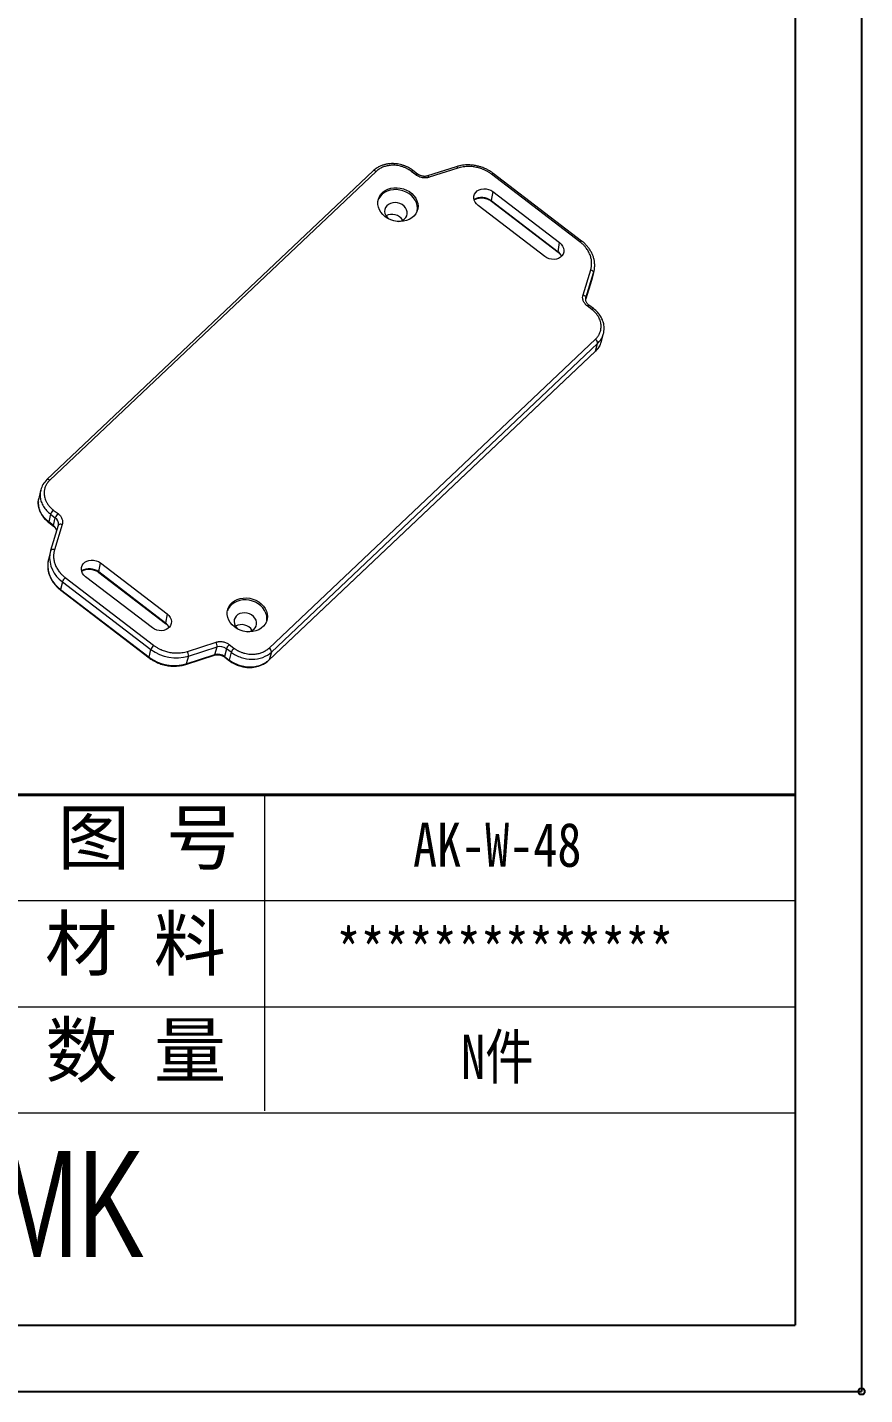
# Model space of a CAD drawing. Header units: inches. Extents: x -870 to -275, y 557 to 752.
# Drawn here: x -652.4 to -593.7, y 556.5 to 652.3 of the extents above; entities that cross this region are included whole.
import ezdxf

# ---------------------------------------------------------------- set-up
doc = ezdxf.new("R2010")
doc.units = ezdxf.units.IN
doc.header["$LTSCALE"] = 0.2
doc.layers.add('文字', color=81, linetype='Continuous')
doc.layers.add('粗实线', color=7, linetype='Continuous', lineweight=30)
doc.layers.add('细实线', color=3, linetype='Continuous', lineweight=9)
doc.styles.get("Standard").update_dxf_attribs({"font": 'txt', "bigfont": 'gbcbig.shx'})
doc.styles.add('宋体', font='', dxfattribs={"width": 0.8, "height": 3.5})
doc.styles.add('长仿宋', font='', dxfattribs={"width": 0.7, "height": 4})
doc.styles.get('宋体').set_extended_font_data('SimSun')
doc.styles.get('长仿宋').set_extended_font_data('SimSun')

msp = doc.modelspace()

# ---------------------------------------------------------------- linework, layer by layer
for p, q in [((-593.949, 751.81), (-593.949, 556.726)), ((-598.594, 747.165), (-598.594, 561.371)), ((-860.564, 561.371), (-598.594, 561.371)), ((-869.854, 556.726), (-593.949, 556.726))]:
    msp.add_line(p, q)
at = {"color": 7, "linetype": 'Continuous', "lineweight": 15}
for p, q in [((-628.149, 642.258), (-651.004, 620.624)), ((-627.942, 642.215), (-650.797, 620.58)), ((-625.148, 641.973), (-625.477, 642.225)), ((-625.032, 642.034), (-625.361, 642.286)), ((-622.33, 642.549), (-624.334, 641.906)), ((-622.218, 642.449), (-624.222, 641.806)), ((-613.661, 637.283), (-619.853, 642.021)), ((-613.545, 637.343), (-619.737, 642.082)), ((-619.765, 640.807), (-619.877, 640.171)), ((-619.877, 640.171), (-615.201, 636.592)), ((-619.87, 640.132), (-615.194, 636.553)), ((-619.765, 640.807), (-615.089, 637.228)), ((-616.122, 636.25), (-620.799, 639.829)), ((-627.051, 638.894), (-627.025, 638.875)), ((-615.201, 636.592), (-615.089, 637.228)), ((-613.45, 633.562), (-612.911, 635.326)), ((-612.866, 634.569), (-613.257, 633.29)), ((-613.246, 633.352), (-612.707, 635.117)), ((-612.707, 635.117), (-612.866, 634.569)), ((-612.866, 634.569), (-612.86, 634.591)), ((-612.86, 634.591), (-612.701, 635.138)), ((-612.707, 635.117), (-612.701, 635.138)), ((-612.827, 632.544), (-613.156, 632.796)), ((-612.71, 632.605), (-613.04, 632.857)), ((-635.433, 608.823), (-612.578, 630.458)), ((-612.189, 630.252), (-612.03, 630.799)), ((-635.453, 607.962), (-612.598, 629.596)), ((-635.434, 607.994), (-612.579, 629.629)), ((-635.278, 608.536), (-612.423, 630.171)), ((-612.579, 629.629), (-612.423, 630.171)), ((-651.572, 619.263), (-651.574, 619.241)), ((-651.567, 619.309), (-651.572, 619.263)), ((-651.442, 619.865), (-651.567, 619.309)), ((-651.425, 619.909), (-651.442, 619.865)), ((-651.422, 619.906), (-651.433, 619.863)), ((-650.741, 618.205), (-650.872, 617.663)), ((-650.741, 618.205), (-650.412, 617.953)), ((-650.548, 618.493), (-650.219, 618.241)), ((-650.543, 617.411), (-650.872, 617.663)), ((-650.867, 617.615), (-650.538, 617.363)), ((-650.2, 617.41), (-650.739, 615.646)), ((-650.543, 617.411), (-650.412, 617.953)), ((-649.925, 617.475), (-650.464, 615.711)), ((-650.193, 617.435), (-650.201, 617.404)), ((-650.772, 615.519), (-650.898, 614.963)), ((-650.74, 615.64), (-650.796, 615.393)), ((-650.739, 615.646), (-650.74, 615.64)), ((-647.364, 614.151), (-647.252, 614.787)), ((-647.252, 614.787), (-642.576, 611.209)), ((-649.906, 613.466), (-650.038, 612.925)), ((-649.906, 613.466), (-643.715, 608.728)), ((-649.714, 613.755), (-643.522, 609.016)), ((-643.609, 610.231), (-648.286, 613.809)), ((-642.688, 610.573), (-647.364, 614.151)), ((-647.357, 614.113), (-642.681, 610.534)), ((-650.038, 612.925), (-643.846, 608.186)), ((-650.033, 612.877), (-643.841, 608.138)), ((-642.576, 611.209), (-642.688, 610.573)), ((-637.596, 610.146), (-637.57, 610.127)), ((-643.846, 608.186), (-643.715, 608.728)), ((-641.157, 608.589), (-639.153, 609.232)), ((-641.086, 608.253), (-639.082, 608.896)), ((-639.232, 608.357), (-639.082, 608.896)), ((-638.42, 608.776), (-638.551, 608.234)), ((-638.09, 608.524), (-638.42, 608.776)), ((-638.227, 609.064), (-637.898, 608.812)), ((-638.09, 608.524), (-638.222, 607.982)), ((-635.278, 608.536), (-635.434, 607.994)), ((-641.266, 607.675), (-639.262, 608.318)), ((-641.236, 607.714), (-639.232, 608.357)), ((-641.086, 608.253), (-641.236, 607.714)), ((-638.551, 608.234), (-638.222, 607.982)), ((-638.546, 608.186), (-638.217, 607.934)), ((-635.453, 607.962), (-635.456, 607.959))]:
    msp.add_line(p, q, dxfattribs=at)
at = {"color": 8, "linetype": 'Continuous', "lineweight": 15}
for p, q in [((-612.196, 630.253), (-612.201, 630.235)), ((-651.417, 619.93), (-651.422, 619.906)), ((-651.568, 619.265), (-651.558, 619.307))]:
    msp.add_line(p, q, dxfattribs=at)
at = {"color": 8, "linetype": 'Continuous', "lineweight": 15, "flags": 128}
for points in [[(-627.942, 642.215), (-627.98, 642.241), (-628.019, 642.261), (-628.055, 642.273), (-628.089, 642.278), (-628.118, 642.275), (-628.142, 642.264), (-628.149, 642.258)], [(-625.477, 642.225), (-625.447, 642.252), (-625.419, 642.272), (-625.395, 642.285), (-625.376, 642.29), (-625.362, 642.287), (-625.36, 642.285)], [(-625.148, 641.973), (-625.118, 642), (-625.09, 642.02), (-625.066, 642.033), (-625.047, 642.038), (-625.033, 642.035), (-625.031, 642.034)], [(-622.218, 642.449), (-622.24, 642.485), (-622.262, 642.514), (-622.284, 642.535), (-622.305, 642.547), (-622.323, 642.55), (-622.33, 642.549)], [(-619.853, 642.021), (-619.823, 642.048), (-619.795, 642.068), (-619.771, 642.08), (-619.752, 642.085), (-619.738, 642.083), (-619.737, 642.082)], [(-624.222, 641.806), (-624.244, 641.842), (-624.266, 641.871), (-624.288, 641.892), (-624.309, 641.904), (-624.327, 641.907), (-624.334, 641.906)], [(-613.661, 637.283), (-613.631, 637.309), (-613.603, 637.329), (-613.579, 637.342), (-613.56, 637.347), (-613.546, 637.344), (-613.545, 637.344)], [(-613.156, 632.796), (-613.126, 632.823), (-613.098, 632.843), (-613.074, 632.856), (-613.055, 632.861), (-613.041, 632.858), (-613.04, 632.857)], [(-612.827, 632.544), (-612.796, 632.571), (-612.769, 632.591), (-612.745, 632.604), (-612.726, 632.609), (-612.712, 632.606), (-612.71, 632.605)], [(-650.797, 620.58), (-650.835, 620.606), (-650.874, 620.626), (-650.91, 620.638), (-650.944, 620.643), (-650.973, 620.64), (-650.997, 620.629), (-651.002, 620.625)], [(-649.925, 617.475), (-649.973, 617.486), (-650.021, 617.491), (-650.066, 617.49), (-650.107, 617.483), (-650.142, 617.471), (-650.17, 617.453), (-650.19, 617.43), (-650.2, 617.41)], [(-650.464, 615.711), (-650.512, 615.722), (-650.56, 615.727), (-650.605, 615.726), (-650.646, 615.719), (-650.681, 615.707), (-650.709, 615.689), (-650.729, 615.666), (-650.739, 615.646)], [(-635.434, 607.994), (-635.445, 607.971), (-635.453, 607.962)]]:
    msp.add_lwpolyline(points, dxfattribs=at)
at = {"color": 7, "linetype": 'Continuous', "lineweight": 15, "flags": 128}
for points in [[(-627.307, 639.048), (-627.471, 639.193), (-627.607, 639.356), (-627.712, 639.533), (-627.784, 639.72), (-627.821, 639.911), (-627.821, 640.101), (-627.784, 640.286), (-627.712, 640.461), (-627.607, 640.621), (-627.47, 640.762), (-627.307, 640.881), (-627.12, 640.974), (-626.915, 641.039), (-626.697, 641.074), (-626.471, 641.079), (-626.245, 641.053), (-626.022, 640.997), (-625.81, 640.913), (-625.613, 640.802), (-625.438, 640.667), (-625.287, 640.513), (-625.166, 640.342), (-625.077, 640.16), (-625.023, 639.971), (-625.004, 639.779), (-625.023, 639.591), (-625.077, 639.411), (-625.166, 639.243), (-625.287, 639.091), (-625.438, 638.961), (-625.614, 638.855), (-625.81, 638.775), (-626.023, 638.725), (-626.245, 638.705), (-626.472, 638.715), (-626.697, 638.756), (-626.915, 638.827), (-627.12, 638.925), (-627.307, 639.048)], [(-620.799, 639.829), (-620.919, 639.94), (-621.011, 640.068), (-621.072, 640.207), (-621.098, 640.35), (-621.088, 640.492), (-621.043, 640.627), (-620.965, 640.748), (-620.857, 640.85), (-620.724, 640.929), (-620.571, 640.981), (-620.406, 641.004), (-620.236, 640.998), (-620.067, 640.961), (-619.908, 640.897), (-619.765, 640.807)], [(-625.055, 639.468), (-625.04, 639.641), (-625.058, 639.833), (-625.112, 640.022), (-625.201, 640.204), (-625.323, 640.375), (-625.473, 640.529), (-625.649, 640.664), (-625.846, 640.775), (-626.058, 640.859), (-626.28, 640.915), (-626.507, 640.941), (-626.732, 640.936), (-626.95, 640.901), (-627.155, 640.836), (-627.342, 640.743), (-627.506, 640.624), (-627.642, 640.483), (-627.748, 640.323), (-627.81, 640.179)], [(-626.373, 638.707), (-626.243, 638.732), (-626.093, 638.789), (-625.965, 638.874), (-625.864, 638.982), (-625.795, 639.108), (-625.761, 639.246), (-625.765, 639.39), (-625.805, 639.533), (-625.88, 639.668), (-625.986, 639.789), (-626.118, 639.891), (-626.271, 639.968), (-626.437, 640.017), (-626.608, 640.035), (-626.777, 640.023), (-626.934, 639.98), (-627.074, 639.908), (-627.19, 639.811), (-627.275, 639.694), (-627.327, 639.561), (-627.342, 639.419), (-627.32, 639.275), (-627.262, 639.135), (-627.171, 639.006), (-627.051, 638.894), (-627.051, 638.894)], [(-615.089, 637.228), (-614.969, 637.117), (-614.877, 636.989), (-614.816, 636.85), (-614.79, 636.707), (-614.8, 636.564), (-614.845, 636.43), (-614.923, 636.309), (-615.031, 636.207), (-615.164, 636.128), (-615.316, 636.076), (-615.481, 636.052), (-615.652, 636.059), (-615.82, 636.096), (-615.98, 636.16), (-616.122, 636.25)], [(-612.911, 635.326), (-612.864, 635.31), (-612.821, 635.289), (-612.782, 635.264), (-612.75, 635.236), (-612.726, 635.206), (-612.71, 635.175), (-612.704, 635.145), (-612.707, 635.117)], [(-613.45, 633.562), (-613.403, 633.546), (-613.36, 633.525), (-613.321, 633.5), (-613.289, 633.472), (-613.265, 633.442), (-613.249, 633.411), (-613.243, 633.381), (-613.246, 633.352)], [(-612.579, 629.629), (-612.59, 629.606), (-612.598, 629.596)], [(-651.002, 620.625), (-651.014, 620.611), (-651.025, 620.586)], [(-650.898, 614.963), (-650.922, 614.834), (-650.923, 614.824)], [(-648.286, 613.809), (-648.406, 613.921), (-648.498, 614.049), (-648.559, 614.187), (-648.585, 614.331), (-648.575, 614.473), (-648.53, 614.608), (-648.452, 614.729), (-648.344, 614.831), (-648.211, 614.91), (-648.058, 614.962), (-647.893, 614.985), (-647.723, 614.978), (-647.554, 614.942), (-647.395, 614.877), (-647.252, 614.787)], [(-637.852, 610.3), (-638.016, 610.445), (-638.152, 610.608), (-638.258, 610.785), (-638.33, 610.972), (-638.366, 611.163), (-638.366, 611.353), (-638.329, 611.538), (-638.257, 611.713), (-638.152, 611.873), (-638.016, 612.014), (-637.852, 612.133), (-637.665, 612.226), (-637.46, 612.291), (-637.242, 612.326), (-637.017, 612.331), (-636.79, 612.305), (-636.567, 612.249), (-636.355, 612.165), (-636.159, 612.054), (-635.983, 611.919), (-635.832, 611.765), (-635.711, 611.594), (-635.622, 611.412), (-635.568, 611.223), (-635.55, 611.031), (-635.568, 610.843), (-635.622, 610.663), (-635.711, 610.495), (-635.833, 610.344), (-635.983, 610.213), (-636.159, 610.107), (-636.356, 610.027), (-636.568, 609.977), (-636.79, 609.957), (-637.017, 609.967), (-637.242, 610.008), (-637.46, 610.079), (-637.665, 610.177), (-637.852, 610.3)], [(-635.601, 610.72), (-635.585, 610.893), (-635.603, 611.085), (-635.658, 611.274), (-635.747, 611.456), (-635.868, 611.627), (-636.018, 611.781), (-636.194, 611.916), (-636.391, 612.027), (-636.603, 612.112), (-636.825, 612.167), (-637.052, 612.193), (-637.277, 612.189), (-637.496, 612.153), (-637.701, 612.088), (-637.887, 611.995), (-638.051, 611.876), (-638.188, 611.735), (-638.293, 611.575), (-638.355, 611.431)], [(-636.918, 609.959), (-636.788, 609.984), (-636.638, 610.041), (-636.51, 610.126), (-636.409, 610.234), (-636.34, 610.36), (-636.307, 610.498), (-636.31, 610.642), (-636.35, 610.785), (-636.425, 610.92), (-636.531, 611.041), (-636.664, 611.143), (-636.816, 611.22), (-636.982, 611.269), (-637.153, 611.287), (-637.322, 611.275), (-637.48, 611.232), (-637.619, 611.16), (-637.735, 611.063), (-637.82, 610.946), (-637.872, 610.813), (-637.887, 610.671), (-637.865, 610.527), (-637.807, 610.387), (-637.716, 610.258), (-637.596, 610.146), (-637.596, 610.146)], [(-642.576, 611.209), (-642.456, 611.098), (-642.364, 610.97), (-642.303, 610.831), (-642.277, 610.687), (-642.287, 610.545), (-642.332, 610.411), (-642.41, 610.29), (-642.518, 610.187), (-642.651, 610.109), (-642.803, 610.056), (-642.968, 610.033), (-643.139, 610.04), (-643.307, 610.076), (-643.467, 610.141), (-643.609, 610.231)]]:
    msp.add_lwpolyline(points, dxfattribs=at)
msp.add_circle((-593.949, 556.726), 0.224)
at = {"color": 8, "linetype": 'Continuous', "lineweight": 15}
for centre, radius, start, end in [((-620.532, 639.341), 1.057, 51.7032, 121.32951), ((-619.842, 640.157), 0.0372, 158.28399, 222.42928), ((-615.166, 636.578), 0.0374, 158.36634, 222.02802), ((-615.74, 635.87), 0.901, 27.58024, 53.23293), ((-650.831, 617.643), 0.0456, 154.23734, 218.13198), ((-650.502, 617.391), 0.0459, 154.38113, 217.50878), ((-650.878, 616.945), 0.574, 9.61282, 54.2635), ((-650.703, 617.525), 0.517, 349.97245, 55.77472), ((-648.728, 615.179), 2.079, 174.10692, 235.46215), ((-648.853, 614.633), 2.079, 174.72376, 235.25011), ((-648.019, 613.322), 1.057, 51.7032, 121.32951), ((-647.329, 614.138), 0.0372, 158.28399, 222.42928), ((-649.997, 612.905), 0.0456, 154.23734, 218.13198), ((-642.653, 610.559), 0.0374, 158.36634, 222.02802), ((-643.227, 609.851), 0.901, 27.58024, 53.23293), ((-643.806, 608.167), 0.0452, 154.03054, 219.03228), ((-641.286, 607.721), 0.0502, 292.98592, 352.91414), ((-639.282, 608.364), 0.0505, 293.75136, 352.81077), ((-638.51, 608.214), 0.0459, 154.38113, 217.50878), ((-638.179, 607.962), 0.0469, 154.80952, 215.66446)]:
    msp.add_arc(centre, radius, start, end, dxfattribs=at)
at = {"color": 7, "linetype": 'Continuous', "lineweight": 15}
for centre, radius, start, end in [((-626.825, 638.303), 0.907, 33.45201, 117.60215), ((-612.754, 630.177), 0.331, 358.93394, 57.92735), ((-650.052, 617.953), 0.734, 132.58258, 159.93024), ((-649.722, 617.701), 0.734, 132.58258, 159.93024), ((-649.217, 613.214), 0.734, 132.58258, 159.93024), ((-637.37, 609.555), 0.907, 33.45201, 117.60215), ((-643.025, 608.476), 0.734, 132.58258, 159.93024), ((-641.936, 611.06), 2.933, 232.66811, 286.82924), ((-641.624, 608.315), 0.542, 353.363, 30.33131), ((-639.62, 608.958), 0.542, 353.363, 30.33131), ((-638.868, 608.186), 0.741, 52.71376, 106.78359), ((-637.73, 608.524), 0.734, 132.58258, 159.93024), ((-637.401, 608.272), 0.734, 132.58258, 159.93024), ((-635.609, 608.542), 0.331, 358.93394, 57.92735), ((-642.08, 610.503), 2.913, 232.66811, 286.82924), ((-639.012, 607.628), 0.762, 52.71376, 106.78359)]:
    msp.add_arc(centre, radius, start, end, dxfattribs=at)
for points, knots in [([(-625.36, 642.285), (-625.438, 642.34), (-625.585, 642.445), (-625.819, 642.561), (-626.034, 642.644), (-626.242, 642.703), (-626.432, 642.74), (-626.594, 642.758), (-626.731, 642.765), (-626.879, 642.764), (-627.069, 642.75), (-627.28, 642.714), (-627.5, 642.651), (-627.718, 642.561), (-627.944, 642.434), (-628.077, 642.32), (-628.147, 642.26)], [0, 0, 0, 0, 0.093995, 0.177978, 0.25191, 0.315819, 0.385448, 0.437311, 0.473332, 0.518499, 0.580577, 0.659642, 0.730169, 0.810365, 0.900301, 1, 1, 1, 1]), ([(-625.477, 642.225), (-625.499, 642.242), (-625.543, 642.274), (-625.611, 642.32), (-625.682, 642.363), (-625.754, 642.404), (-625.867, 642.461), (-626.025, 642.527), (-626.225, 642.589), (-626.425, 642.63), (-626.671, 642.657), (-626.946, 642.651), (-627.24, 642.599), (-627.456, 642.525), (-627.619, 642.448), (-627.735, 642.379), (-627.844, 642.302), (-627.909, 642.244), (-627.942, 642.215)], [0, 0, 0, 0, 0.030603, 0.061005, 0.091276, 0.121487, 0.151709, 0.229523, 0.306342, 0.3778, 0.449402, 0.574336, 0.678648, 0.782779, 0.837334, 0.891459, 0.945548, 1, 1, 1, 1]), ([(-624.222, 641.806), (-624.24, 641.8), (-624.277, 641.789), (-624.334, 641.777), (-624.392, 641.768), (-624.472, 641.761), (-624.576, 641.76), (-624.701, 641.776), (-624.825, 641.805), (-624.942, 641.849), (-625.052, 641.905), (-625.116, 641.95), (-625.148, 641.973)], [0, 0, 0, 0, 0.061351, 0.122442, 0.183566, 0.24502, 0.372414, 0.500072, 0.627466, 0.755124, 0.877494, 1, 1, 1, 1]), ([(-624.751, 641.899), (-624.798, 641.914), (-624.864, 641.934), (-624.951, 641.979), (-625, 642.008), (-625.026, 642.031), (-625.031, 642.034)], [0, 0, 0, 0, 0.460153, 0.642137, 0.942932, 1, 1, 1, 1]), ([(-620.771, 642.581), (-620.865, 642.602), (-620.997, 642.633), (-621.196, 642.659), (-621.367, 642.674), (-621.571, 642.677), (-621.783, 642.664), (-622.001, 642.633), (-622.185, 642.595), (-622.292, 642.559), (-622.329, 642.547)], [0, 0, 0, 0, 0.179717, 0.253222, 0.375019, 0.501441, 0.636961, 0.778276, 0.924083, 1, 1, 1, 1]), ([(-619.853, 642.021), (-619.88, 642.041), (-619.933, 642.081), (-620.017, 642.137), (-620.103, 642.191), (-620.192, 642.241), (-620.283, 642.288), (-620.443, 642.362), (-620.678, 642.45), (-620.993, 642.526), (-621.314, 642.565), (-621.596, 642.564), (-621.834, 642.54), (-622.03, 642.504), (-622.155, 642.467), (-622.218, 642.449)], [0, 0, 0, 0, 0.040967, 0.081765, 0.122481, 0.163203, 0.204018, 0.245014, 0.372472, 0.500032, 0.627489, 0.75505, 0.836793, 0.918209, 1, 1, 1, 1]), ([(-619.739, 642.08), (-619.772, 642.106), (-619.868, 642.181), (-620.038, 642.285), (-620.225, 642.384), (-620.397, 642.459), (-620.572, 642.525), (-620.699, 642.561), (-620.771, 642.581)], [0, 0, 0, 0, 0.11142, 0.322787, 0.520301, 0.660512, 0.808534, 1, 1, 1, 1]), ([(-624.335, 641.907), (-624.344, 641.904), (-624.384, 641.889), (-624.457, 641.877), (-624.548, 641.872), (-624.644, 641.876), (-624.711, 641.89), (-624.751, 641.899)], [0, 0, 0, 0, 0.073512, 0.339524, 0.530981, 0.720637, 1, 1, 1, 1]), ([(-621.066, 640.237), (-621.058, 640.243), (-621.015, 640.272), (-620.921, 640.31), (-620.792, 640.347), (-620.666, 640.365), (-620.553, 640.368), (-620.426, 640.36), (-620.336, 640.341), (-620.279, 640.329)], [0, 0, 0, 0, 0.039979, 0.219863, 0.393173, 0.552355, 0.682387, 0.797757, 1, 1, 1, 1]), ([(-620.279, 640.329), (-620.224, 640.312), (-620.146, 640.289), (-620.038, 640.239), (-619.954, 640.193), (-619.897, 640.151), (-619.87, 640.131)], [0, 0, 0, 0, 0.370065, 0.52252, 0.77426, 1, 1, 1, 1]), ([(-612.911, 635.326), (-612.903, 635.354), (-612.887, 635.409), (-612.869, 635.492), (-612.856, 635.576), (-612.848, 635.661), (-612.844, 635.747), (-612.845, 635.894), (-612.871, 636.103), (-612.95, 636.371), (-613.073, 636.63), (-613.218, 636.846), (-613.366, 637.02), (-613.505, 637.158), (-613.609, 637.241), (-613.661, 637.283)], [0, 0, 0, 0, 0.0409667, 0.0817645, 0.1224806, 0.1632026, 0.2040182, 0.2450145, 0.3724716, 0.5000321, 0.6274891, 0.7550496, 0.8367931, 0.9182092, 1, 1, 1, 1]), ([(-612.704, 635.131), (-612.686, 635.199), (-612.647, 635.345), (-612.626, 635.58), (-612.634, 635.822), (-612.674, 636.058), (-612.741, 636.283), (-612.834, 636.503), (-612.954, 636.714), (-613.097, 636.913), (-613.263, 637.099), (-613.413, 637.242), (-613.514, 637.317), (-613.547, 637.341)], [0, 0, 0, 0, 0.088113, 0.189294, 0.293065, 0.387738, 0.482559, 0.577463, 0.67234, 0.767029, 0.861293, 0.954746, 1, 1, 1, 1]), ([(-615.194, 636.553), (-615.19, 636.55), (-615.151, 636.523), (-615.089, 636.463), (-615.011, 636.377), (-614.974, 636.316), (-614.956, 636.287)], [0, 0, 0, 0, 0.040352, 0.364404, 0.702493, 1, 1, 1, 1]), ([(-613.156, 632.796), (-613.171, 632.809), (-613.202, 632.833), (-613.244, 632.872), (-613.284, 632.914), (-613.333, 632.973), (-613.386, 633.052), (-613.434, 633.153), (-613.465, 633.258), (-613.478, 633.363), (-613.474, 633.465), (-613.458, 633.53), (-613.45, 633.562)], [0, 0, 0, 0, 0.061351, 0.122442, 0.183566, 0.24502, 0.372414, 0.500072, 0.627466, 0.755124, 0.877494, 1, 1, 1, 1]), ([(-613.039, 632.857), (-613.058, 632.873), (-613.104, 632.909), (-613.162, 632.975), (-613.212, 633.052), (-613.247, 633.135), (-613.263, 633.222), (-613.263, 633.295), (-613.248, 633.337), (-613.243, 633.351)], [0, 0, 0, 0, 0.108511, 0.250701, 0.399693, 0.556335, 0.723495, 0.907017, 1, 1, 1, 1]), ([(-612.578, 630.458), (-612.56, 630.475), (-612.525, 630.51), (-612.476, 630.564), (-612.431, 630.621), (-612.389, 630.68), (-612.35, 630.74), (-612.316, 630.803), (-612.261, 630.918), (-612.203, 631.092), (-612.174, 631.346), (-612.196, 631.58), (-612.254, 631.785), (-612.323, 631.95), (-612.416, 632.113), (-612.533, 632.27), (-612.669, 632.416), (-612.774, 632.502), (-612.827, 632.544)], [0, 0, 0, 0, 0.031166, 0.062167, 0.093075, 0.123966, 0.154913, 0.18599, 0.217271, 0.321311, 0.42572, 0.550659, 0.622169, 0.693723, 0.770448, 0.848362, 0.923836, 1, 1, 1, 1]), ([(-612.03, 630.799), (-612.011, 630.876), (-611.974, 631.023), (-611.965, 631.24), (-611.981, 631.437), (-612.021, 631.629), (-612.095, 631.843), (-612.222, 632.087), (-612.42, 632.358), (-612.609, 632.519), (-612.71, 632.605)], [0, 0, 0, 0, 0.1191188, 0.2276625, 0.325587, 0.4169665, 0.5275292, 0.6617424, 0.8193653, 1, 1, 1, 1]), ([(-612.601, 629.594), (-612.503, 629.691), (-612.378, 629.817), (-612.314, 629.973), (-612.3, 630.008)], [0, 0, 0, 0, 0.774953, 1, 1, 1, 1]), ([(-612.201, 630.235), (-612.205, 630.214), (-612.233, 630.088), (-612.353, 629.876), (-612.503, 629.711), (-612.579, 629.629)], [0, 0, 0, 0, 0.089931, 0.545047, 1, 1, 1, 1]), ([(-651.002, 620.625), (-651.106, 620.513), (-651.302, 620.301), (-651.385, 620.035), (-651.425, 619.909)], [0, 0, 0, 0, 0.5277851, 1, 1, 1, 1]), ([(-650.797, 620.58), (-650.814, 620.563), (-650.85, 620.528), (-650.899, 620.473), (-650.944, 620.417), (-650.986, 620.358), (-651.024, 620.297), (-651.059, 620.234), (-651.114, 620.119), (-651.172, 619.945), (-651.201, 619.691), (-651.179, 619.458), (-651.121, 619.252), (-651.052, 619.088), (-650.959, 618.924), (-650.841, 618.768), (-650.705, 618.621), (-650.601, 618.536), (-650.548, 618.493)], [0, 0, 0, 0, 0.031166, 0.062167, 0.093075, 0.123966, 0.154913, 0.18599, 0.217271, 0.321311, 0.42572, 0.550659, 0.622169, 0.693723, 0.770448, 0.848362, 0.923836, 1, 1, 1, 1]), ([(-650.872, 617.663), (-650.968, 617.744), (-651.16, 617.907), (-651.375, 618.199), (-651.527, 618.513), (-651.6, 618.84), (-651.613, 619.095), (-651.577, 619.232), (-651.568, 619.265)], [0, 0, 0, 0, 0.188206, 0.376387, 0.564572, 0.75283, 0.941145, 1, 1, 1, 1]), ([(-651.591, 619.057), (-651.596, 619.019), (-651.609, 618.913), (-651.583, 618.731), (-651.53, 618.509), (-651.435, 618.279), (-651.295, 618.046), (-651.109, 617.817), (-650.95, 617.684), (-650.868, 617.616)], [0, 0, 0, 0, 0.070604, 0.200829, 0.341073, 0.491208, 0.651125, 0.820764, 1, 1, 1, 1]), ([(-650.219, 618.241), (-650.204, 618.229), (-650.173, 618.205), (-650.131, 618.165), (-650.091, 618.124), (-650.042, 618.065), (-649.989, 617.986), (-649.941, 617.884), (-649.909, 617.779), (-649.897, 617.675), (-649.9, 617.572), (-649.917, 617.507), (-649.925, 617.475)], [0, 0, 0, 0, 0.061351, 0.122442, 0.183566, 0.24502, 0.372414, 0.500072, 0.627466, 0.755124, 0.877494, 1, 1, 1, 1]), ([(-650.539, 617.363), (-650.52, 617.347), (-650.474, 617.312), (-650.415, 617.246), (-650.363, 617.167), (-650.329, 617.092), (-650.321, 617.045), (-650.318, 617.024)], [0, 0, 0, 0, 0.155475, 0.368746, 0.592087, 0.826548, 1, 1, 1, 1]), ([(-650.464, 615.711), (-650.472, 615.684), (-650.488, 615.629), (-650.505, 615.546), (-650.519, 615.462), (-650.527, 615.377), (-650.531, 615.291), (-650.529, 615.144), (-650.504, 614.934), (-650.425, 614.667), (-650.302, 614.407), (-650.157, 614.192), (-650.008, 614.018), (-649.869, 613.88), (-649.766, 613.797), (-649.714, 613.755)], [0, 0, 0, 0, 0.0409667, 0.0817645, 0.1224806, 0.1632026, 0.2040182, 0.2450145, 0.3724716, 0.5000321, 0.6274891, 0.7550496, 0.8367931, 0.9182092, 1, 1, 1, 1]), ([(-650.922, 614.817), (-650.93, 614.75), (-650.948, 614.601), (-650.935, 614.372), (-650.894, 614.137), (-650.825, 613.913), (-650.73, 613.695), (-650.609, 613.485), (-650.464, 613.287), (-650.297, 613.104), (-650.152, 612.968), (-650.057, 612.898), (-650.031, 612.879)], [0, 0, 0, 0, 0.095403, 0.212639, 0.319431, 0.426389, 0.533433, 0.640434, 0.747203, 0.853457, 0.958732, 1, 1, 1, 1]), ([(-650.864, 615.089), (-650.864, 615.089), (-650.893, 615.014), (-650.913, 614.922), (-650.921, 614.83), (-650.922, 614.817)], [0, 0, 0, 0, 0.008129, 0.856622, 1, 1, 1, 1]), ([(-648.553, 614.218), (-648.545, 614.224), (-648.502, 614.253), (-648.408, 614.291), (-648.279, 614.328), (-648.153, 614.345), (-648.04, 614.348), (-647.913, 614.341), (-647.823, 614.322), (-647.766, 614.31)], [0, 0, 0, 0, 0.0399788, 0.2198626, 0.3931727, 0.5523546, 0.682387, 0.7977565, 1, 1, 1, 1]), ([(-647.766, 614.31), (-647.711, 614.293), (-647.633, 614.27), (-647.525, 614.22), (-647.441, 614.174), (-647.384, 614.132), (-647.357, 614.112)], [0, 0, 0, 0, 0.3700651, 0.5225201, 0.7742602, 1, 1, 1, 1]), ([(-642.681, 610.533), (-642.677, 610.53), (-642.638, 610.504), (-642.576, 610.444), (-642.498, 610.358), (-642.461, 610.297), (-642.443, 610.268)], [0, 0, 0, 0, 0.040352, 0.364404, 0.702493, 1, 1, 1, 1]), ([(-643.522, 609.016), (-643.495, 608.996), (-643.441, 608.956), (-643.357, 608.9), (-643.271, 608.847), (-643.183, 608.797), (-643.091, 608.75), (-642.932, 608.676), (-642.697, 608.588), (-642.382, 608.512), (-642.06, 608.473), (-641.779, 608.473), (-641.541, 608.498), (-641.344, 608.534), (-641.219, 608.57), (-641.157, 608.589)], [0, 0, 0, 0, 0.040967, 0.081765, 0.122481, 0.163203, 0.204018, 0.245014, 0.372472, 0.500032, 0.627489, 0.75505, 0.836793, 0.918209, 1, 1, 1, 1]), ([(-639.153, 609.232), (-639.135, 609.237), (-639.098, 609.248), (-639.041, 609.26), (-638.983, 609.269), (-638.903, 609.277), (-638.799, 609.277), (-638.674, 609.262), (-638.55, 609.232), (-638.433, 609.188), (-638.323, 609.133), (-638.259, 609.087), (-638.227, 609.064)], [0, 0, 0, 0, 0.061351, 0.122442, 0.183566, 0.24502, 0.372414, 0.500072, 0.627466, 0.755124, 0.877494, 1, 1, 1, 1]), ([(-638.09, 608.524), (-637.888, 608.369), (-637.652, 608.245), (-637.151, 608.078), (-636.885, 608.035), (-636.364, 608.038), (-636.109, 608.083), (-635.649, 608.254), (-635.443, 608.379), (-635.278, 608.536)], [0, 0, 0, 0, 0.25, 0.25, 0.5, 0.5, 0.75, 0.75, 1, 1, 1, 1]), ([(-637.898, 608.812), (-637.876, 608.796), (-637.832, 608.763), (-637.763, 608.717), (-637.693, 608.674), (-637.621, 608.634), (-637.508, 608.577), (-637.35, 608.511), (-637.15, 608.449), (-636.95, 608.408), (-636.704, 608.381), (-636.428, 608.386), (-636.135, 608.438), (-635.919, 608.512), (-635.756, 608.59), (-635.639, 608.659), (-635.53, 608.736), (-635.466, 608.794), (-635.433, 608.823)], [0, 0, 0, 0, 0.030603, 0.061005, 0.091276, 0.121487, 0.151709, 0.229523, 0.306342, 0.3778, 0.449402, 0.574336, 0.678648, 0.782779, 0.837334, 0.891459, 0.945548, 1, 1, 1, 1]), ([(-643.839, 608.14), (-643.8, 608.11), (-643.698, 608.031), (-643.524, 607.926), (-643.341, 607.831), (-643.172, 607.758), (-643.003, 607.696), (-642.881, 607.661), (-642.814, 607.643)], [0, 0, 0, 0, 0.132009, 0.342688, 0.534443, 0.670536, 0.821137, 1, 1, 1, 1]), ([(-642.814, 607.643), (-642.72, 607.621), (-642.588, 607.591), (-642.39, 607.565), (-642.22, 607.55), (-642.017, 607.548), (-641.805, 607.56), (-641.588, 607.591), (-641.406, 607.63), (-641.302, 607.665), (-641.267, 607.677)], [0, 0, 0, 0, 0.180354, 0.254125, 0.376363, 0.503242, 0.639252, 0.781076, 0.927409, 1, 1, 1, 1]), ([(-639.261, 608.317), (-639.258, 608.318), (-639.224, 608.332), (-639.155, 608.344), (-639.064, 608.352), (-638.958, 608.35), (-638.882, 608.335), (-638.834, 608.325)], [0, 0, 0, 0, 0.0305755, 0.2811382, 0.4891943, 0.6712572, 1, 1, 1, 1]), ([(-638.834, 608.325), (-638.786, 608.31), (-638.719, 608.289), (-638.631, 608.243), (-638.58, 608.214), (-638.552, 608.19), (-638.547, 608.186)], [0, 0, 0, 0, 0.455065, 0.634958, 0.932352, 1, 1, 1, 1]), ([(-638.222, 607.982), (-638.107, 607.894), (-637.856, 607.739), (-637.436, 607.577), (-636.992, 607.495), (-636.546, 607.497), (-636.123, 607.582), (-635.741, 607.748), (-635.527, 607.906), (-635.434, 607.994)], [0, 0, 0, 0, 0.142937, 0.285798, 0.428605, 0.571394, 0.714202, 0.857063, 1, 1, 1, 1]), ([(-638.218, 607.935), (-638.098, 607.854), (-637.876, 607.703), (-637.522, 607.565), (-637.209, 607.49), (-636.965, 607.463), (-636.773, 607.458), (-636.594, 607.467), (-636.397, 607.493), (-636.173, 607.547), (-635.938, 607.633), (-635.684, 607.766), (-635.535, 607.892), (-635.456, 607.959)], [0, 0, 0, 0, 0.142904, 0.264752, 0.366764, 0.453694, 0.503624, 0.554932, 0.629308, 0.701167, 0.786867, 0.886477, 1, 1, 1, 1])]:
    msp.add_open_spline(points, degree=3, knots=knots, dxfattribs=at)
at = {"color": 8, "linetype": 'Continuous', "lineweight": 15}
for points, knots in [([(-612.423, 630.171), (-612.347, 630.254), (-612.195, 630.419), (-612.071, 630.643), (-612.041, 630.78), (-612.035, 630.81)], [0, 0, 0, 0, 0.4366126, 0.8731645, 1, 1, 1, 1]), ([(-651.433, 619.863), (-651.445, 619.816), (-651.487, 619.665), (-651.475, 619.393), (-651.401, 619.063), (-651.248, 618.746), (-651.031, 618.451), (-650.838, 618.287), (-650.741, 618.205)], [0, 0, 0, 0, 0.081742, 0.265315, 0.448943, 0.632624, 0.816334, 1, 1, 1, 1])]:
    msp.add_open_spline(points, degree=3, knots=knots, dxfattribs=at)
at = {"layer": '粗实线', "color": 7, "lineweight": 40}
msp.add_line((-598.594, 598.53), (-710.07, 598.53), dxfattribs=at)
at = {"layer": '细实线', "color": 7}
for p, q in [((-635.752, 598.53), (-635.752, 576.391)), ((-598.594, 591.098), (-654.332, 591.098)), ((-598.594, 583.666), (-654.332, 583.666)), ((-598.594, 576.234), (-765.809, 576.234))]:
    msp.add_line(p, q, dxfattribs=at)

# ---------------------------------------------------------------- texts
at = {"layer": '文字', "color": 0, "char_height": 2.78692, "width": 32.21991, "attachment_point": 1, "style": '宋体'}
for s, insert in [('{\\H1.111x;AK-W-48}', (-625.354, 596.588)), ('{\\H1.111x;**************}', (-630.715, 589.157)), ('{\\H1.111x;N件}', (-621.983, 581.725))]:
    msp.add_mtext(s, dxfattribs=dict(at, insert=insert))
at = {"layer": '粗实线', "insert": (-668.89, 573.573), "char_height": 7.43178, "width": 83.34008, "attachment_point": 1, "style": '长仿宋'}
msp.add_mtext('{\\fSTXinwei|b0|i0|c134|p2;SZOMK}', dxfattribs=at)
at = {"layer": '细实线', "color": 7, "char_height": 3.71589, "attachment_point": 1}
for s, insert, width in [('{\\fSimSun|b0|i0|c134|p54;图 号}', (-650.246, 597.402), 18.57946), ('{\\fSimSun|b0|i0|c134|p54;材 料   }', (-651.127, 589.97), 18.57946), ('{\\fSimSun|b0|i0|c134|p54;数 量}', (-651.109, 582.501), 16.78887)]:
    msp.add_mtext(s, dxfattribs=dict(at, insert=insert, width=width))

doc.saveas('drawing.dxf')
